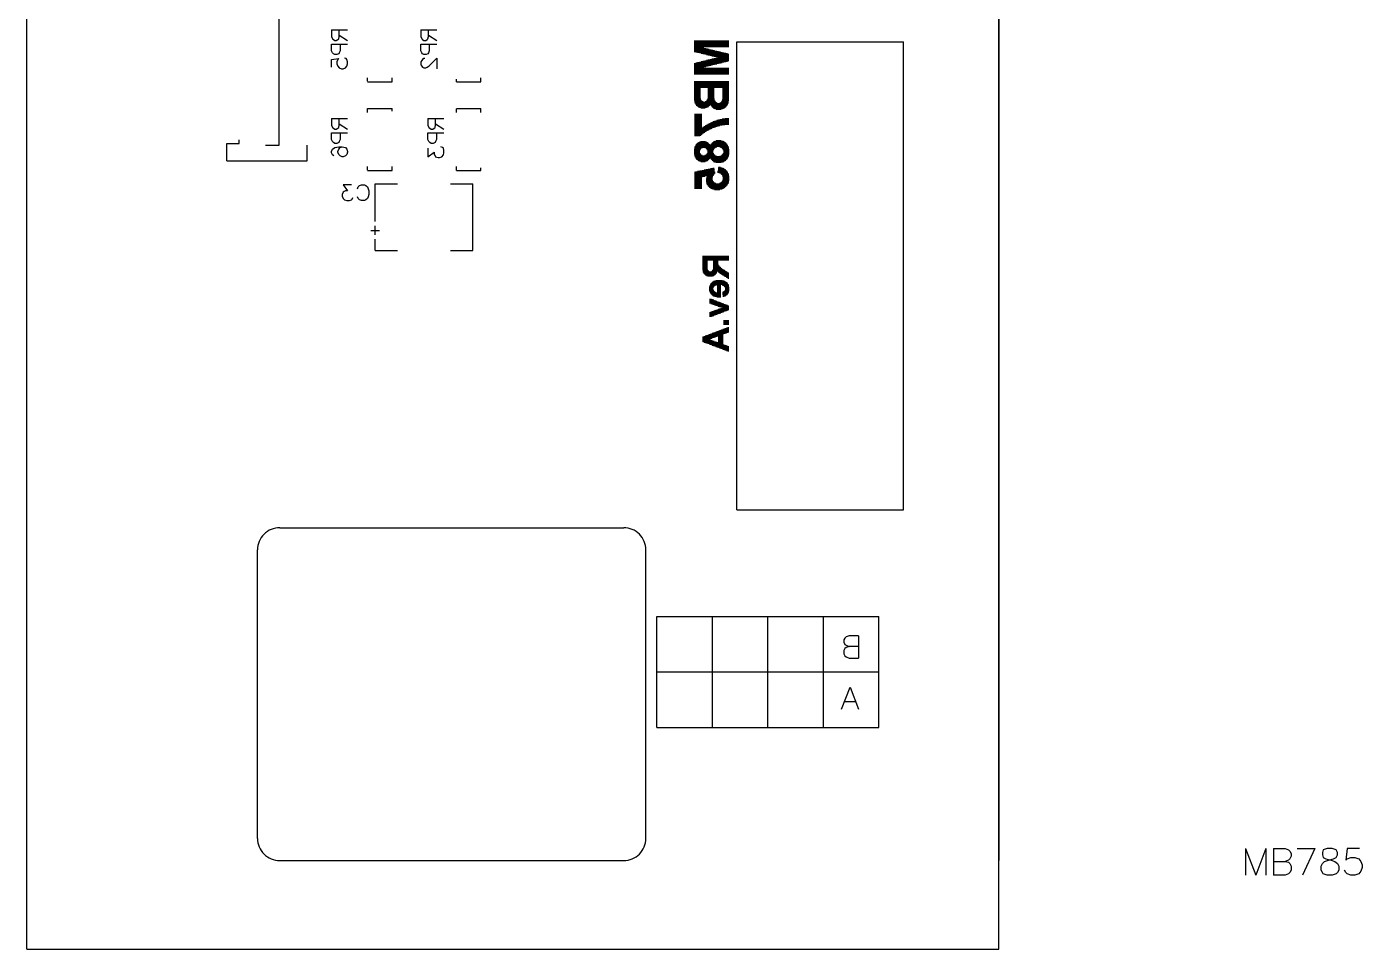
# Model space of a CAD drawing. Extents: x -5.25 to -2.24, y -1.75 to 1.75.
# Drawn here: x -5.246 to -2.237, y -1.752 to 0.327 of the extents above; entities that cross this region are included whole.
import ezdxf

# ---------------------------------------------------------------- set-up
doc = ezdxf.new("R2010")
doc.units = 0
doc.layers.add('gbo', color=1, linetype='CONTINUOUS')
doc.layers.add('gm1', color=3, linetype='CONTINUOUS')

msp = doc.modelspace()

# ---------------------------------------------------------------- linework, layer by layer
at = {"layer": 'gbo', "color": 1}
for points in [[(-5.246, -1.752), (-5.246, 1.748)], [(-3.056, -1.752), (-3.056, 1.748)], [(-3.056, -1.752), (-3.056, 1.748)], [(-3.056, -1.752), (-3.056, 1.553)], [(-3.055, -1.552), (-3.055, 1.492)], [(-4.708, 0.06), (-4.677, 0.06), (-4.677, 0.068), (-4.677, 0.092), (-4.677, 0.667)], [(-4.559, 0.32), (-4.523, 0.32)], [(-4.559, 0.32), (-4.559, 0.305), (-4.557, 0.3), (-4.555, 0.298), (-4.552, 0.296), (-4.549, 0.296), (-4.545, 0.298), (-4.543, 0.3), (-4.542, 0.305), (-4.542, 0.32)], [(-4.542, 0.308), (-4.523, 0.296)], [(-4.358, 0.32), (-4.322, 0.32)], [(-4.358, 0.32), (-4.358, 0.305), (-4.356, 0.3), (-4.354, 0.298), (-4.351, 0.296), (-4.347, 0.296), (-4.344, 0.298), (-4.342, 0.3), (-4.341, 0.305), (-4.341, 0.32)], [(-4.341, 0.308), (-4.322, 0.296)], [(-4.54, 0.288), (-4.54, 0.273), (-4.542, 0.268), (-4.543, 0.266), (-4.547, 0.264), (-4.552, 0.264), (-4.555, 0.266), (-4.557, 0.268), (-4.559, 0.273), (-4.559, 0.288), (-4.523, 0.288)], [(-4.339, 0.288), (-4.339, 0.273), (-4.341, 0.268), (-4.342, 0.266), (-4.346, 0.264), (-4.351, 0.264), (-4.354, 0.266), (-4.356, 0.268), (-4.358, 0.273), (-4.358, 0.288), (-4.322, 0.288)], [(-3.741, 0.27), (-3.741, 0.296)], [(-3.74, 0.27), (-3.74, 0.296)], [(-3.739, 0.27), (-3.739, 0.296)], [(-3.738, 0.27), (-3.738, 0.296)], [(-3.737, 0.269), (-3.737, 0.296)], [(-3.736, 0.269), (-3.736, 0.296)], [(-3.735, 0.269), (-3.735, 0.296)], [(-3.734, 0.269), (-3.734, 0.296)], [(-3.733, 0.268), (-3.733, 0.296)], [(-3.732, 0.268), (-3.732, 0.296)], [(-3.731, 0.268), (-3.731, 0.296)], [(-3.73, 0.268), (-3.73, 0.296)], [(-3.729, 0.267), (-3.729, 0.296)], [(-3.728, 0.267), (-3.728, 0.296)], [(-3.727, 0.267), (-3.727, 0.296)], [(-3.726, 0.267), (-3.726, 0.296)], [(-3.725, 0.281), (-3.725, 0.296)], [(-3.725, 0.266), (-3.725, 0.28)], [(-3.724, 0.281), (-3.724, 0.296)], [(-3.724, 0.266), (-3.724, 0.28)], [(-3.723, 0.281), (-3.723, 0.296)], [(-3.723, 0.266), (-3.723, 0.28)], [(-3.722, 0.281), (-3.722, 0.296)], [(-3.722, 0.266), (-3.722, 0.28)], [(-3.721, 0.281), (-3.721, 0.296)], [(-3.721, 0.265), (-3.721, 0.28)], [(-3.72, 0.281), (-3.72, 0.296)], [(-3.72, 0.265), (-3.72, 0.279)], [(-3.719, 0.281), (-3.719, 0.296)], [(-3.719, 0.265), (-3.719, 0.279)], [(-3.718, 0.281), (-3.718, 0.296)], [(-3.718, 0.265), (-3.718, 0.279)], [(-3.717, 0.281), (-3.717, 0.296)], [(-3.717, 0.264), (-3.717, 0.279)], [(-3.716, 0.281), (-3.716, 0.296)], [(-3.716, 0.264), (-3.716, 0.278)], [(-3.715, 0.281), (-3.715, 0.296)], [(-3.715, 0.264), (-3.715, 0.278)], [(-3.714, 0.281), (-3.714, 0.296)], [(-3.714, 0.264), (-3.714, 0.278)], [(-3.713, 0.281), (-3.713, 0.296)], [(-3.713, 0.263), (-3.713, 0.278)], [(-3.712, 0.281), (-3.712, 0.296)], [(-3.712, 0.263), (-3.712, 0.277)], [(-3.711, 0.281), (-3.711, 0.296)], [(-3.711, 0.263), (-3.711, 0.277)], [(-3.71, 0.281), (-3.71, 0.296)], [(-3.71, 0.263), (-3.71, 0.277)], [(-3.709, 0.281), (-3.709, 0.296)], [(-3.709, 0.262), (-3.709, 0.277)], [(-3.708, 0.281), (-3.708, 0.296)], [(-3.708, 0.262), (-3.708, 0.276)], [(-3.707, 0.281), (-3.707, 0.296)], [(-3.707, 0.262), (-3.707, 0.276)], [(-3.706, 0.281), (-3.706, 0.296)], [(-3.706, 0.262), (-3.706, 0.276)], [(-3.705, 0.281), (-3.705, 0.296)], [(-3.705, 0.261), (-3.705, 0.276)], [(-3.704, 0.281), (-3.704, 0.296)], [(-3.704, 0.261), (-3.704, 0.275)], [(-3.703, 0.281), (-3.703, 0.296)], [(-3.703, 0.261), (-3.703, 0.275)], [(-3.702, 0.281), (-3.702, 0.296)], [(-3.702, 0.261), (-3.702, 0.275)], [(-3.701, 0.281), (-3.701, 0.296)], [(-3.701, 0.26), (-3.701, 0.275)], [(-3.7, 0.281), (-3.7, 0.296)], [(-3.7, 0.26), (-3.7, 0.274)], [(-3.699, 0.281), (-3.699, 0.296)], [(-3.699, 0.26), (-3.699, 0.274)], [(-3.698, 0.281), (-3.698, 0.296)], [(-3.698, 0.26), (-3.698, 0.274)], [(-3.697, 0.281), (-3.697, 0.296)], [(-3.697, 0.26), (-3.697, 0.274)], [(-3.696, 0.281), (-3.696, 0.296)], [(-3.696, 0.259), (-3.696, 0.273)], [(-3.695, 0.281), (-3.695, 0.296)], [(-3.695, 0.259), (-3.695, 0.273)], [(-3.694, 0.281), (-3.694, 0.296)], [(-3.694, 0.259), (-3.694, 0.273)], [(-3.693, 0.281), (-3.693, 0.296)], [(-3.693, 0.259), (-3.693, 0.273)], [(-3.692, 0.281), (-3.692, 0.296)], [(-3.692, 0.258), (-3.692, 0.273)], [(-3.691, 0.281), (-3.691, 0.296)], [(-3.691, 0.258), (-3.691, 0.272)], [(-3.69, 0.281), (-3.69, 0.296)], [(-3.69, 0.258), (-3.69, 0.272)], [(-3.689, 0.281), (-3.689, 0.296)], [(-3.689, 0.258), (-3.689, 0.272)], [(-3.688, 0.281), (-3.688, 0.296)], [(-3.688, 0.243), (-3.688, 0.272)], [(-3.687, 0.281), (-3.687, 0.296)], [(-3.687, 0.244), (-3.687, 0.271)], [(-3.686, 0.281), (-3.686, 0.296)], [(-3.686, 0.244), (-3.686, 0.271)], [(-3.685, 0.281), (-3.685, 0.296)], [(-3.685, 0.244), (-3.685, 0.271)], [(-3.684, 0.281), (-3.684, 0.296)], [(-3.684, 0.244), (-3.684, 0.271)], [(-3.683, 0.281), (-3.683, 0.296)], [(-3.682, 0.281), (-3.682, 0.296)], [(-3.681, 0.281), (-3.681, 0.296)], [(-3.68, 0.281), (-3.68, 0.296)], [(-3.679, 0.281), (-3.679, 0.296)], [(-3.678, 0.281), (-3.678, 0.296)], [(-3.677, 0.281), (-3.677, 0.296)], [(-3.676, 0.281), (-3.676, 0.296)], [(-3.675, 0.281), (-3.675, 0.296)], [(-3.674, 0.281), (-3.674, 0.296)], [(-3.673, 0.281), (-3.673, 0.296)], [(-3.672, 0.281), (-3.672, 0.296)], [(-3.671, 0.281), (-3.671, 0.296)], [(-3.67, 0.281), (-3.67, 0.296)], [(-3.669, 0.281), (-3.669, 0.296)], [(-3.668, 0.281), (-3.668, 0.296)], [(-3.667, 0.281), (-3.667, 0.296)], [(-3.666, 0.281), (-3.666, 0.296)], [(-3.665, 0.281), (-3.665, 0.296)], [(-3.646, 0.293), (-3.271, 0.293)], [(-3.646, -0.762), (-3.646, 0.293)], [(-3.271, -0.762), (-3.271, 0.293)], [(-4.559, 0.236), (-4.559, 0.253), (-4.543, 0.255), (-4.545, 0.253), (-4.547, 0.248), (-4.547, 0.243), (-4.545, 0.238), (-4.542, 0.234), (-4.537, 0.232), (-4.533, 0.232), (-4.528, 0.234), (-4.525, 0.238), (-4.523, 0.243), (-4.523, 0.248), (-4.525, 0.253), (-4.526, 0.255), (-4.53, 0.256)], [(-4.349, 0.255), (-4.351, 0.255), (-4.354, 0.253), (-4.356, 0.251), (-4.358, 0.248), (-4.358, 0.241), (-4.356, 0.238), (-4.354, 0.236), (-4.351, 0.234), (-4.347, 0.234), (-4.344, 0.236), (-4.339, 0.239), (-4.322, 0.256), (-4.322, 0.232)], [(-3.741, 0.219), (-3.741, 0.245)], [(-3.74, 0.219), (-3.74, 0.245)], [(-3.739, 0.219), (-3.739, 0.245)], [(-3.738, 0.219), (-3.738, 0.245)], [(-3.737, 0.219), (-3.737, 0.246)], [(-3.736, 0.219), (-3.736, 0.246)], [(-3.735, 0.219), (-3.735, 0.246)], [(-3.734, 0.219), (-3.734, 0.246)], [(-3.733, 0.219), (-3.733, 0.247)], [(-3.732, 0.219), (-3.732, 0.247)], [(-3.731, 0.219), (-3.731, 0.247)], [(-3.73, 0.219), (-3.73, 0.247)], [(-3.729, 0.219), (-3.729, 0.248)], [(-3.728, 0.219), (-3.728, 0.248)], [(-3.727, 0.219), (-3.727, 0.248)], [(-3.726, 0.219), (-3.726, 0.248)], [(-3.725, 0.235), (-3.725, 0.249)], [(-3.724, 0.235), (-3.724, 0.249)], [(-3.723, 0.235), (-3.723, 0.249)], [(-3.722, 0.235), (-3.722, 0.249)], [(-3.721, 0.235), (-3.721, 0.25)], [(-3.72, 0.236), (-3.72, 0.25)], [(-3.719, 0.236), (-3.719, 0.25)], [(-3.718, 0.236), (-3.718, 0.25)], [(-3.717, 0.236), (-3.717, 0.251)], [(-3.716, 0.237), (-3.716, 0.251)], [(-3.715, 0.237), (-3.715, 0.251)], [(-3.714, 0.237), (-3.714, 0.251)], [(-3.713, 0.237), (-3.713, 0.252)], [(-3.712, 0.238), (-3.712, 0.252)], [(-3.711, 0.238), (-3.711, 0.252)], [(-3.71, 0.238), (-3.71, 0.252)], [(-3.709, 0.238), (-3.709, 0.253)], [(-3.708, 0.239), (-3.708, 0.253)], [(-3.707, 0.239), (-3.707, 0.253)], [(-3.706, 0.239), (-3.706, 0.253)], [(-3.705, 0.239), (-3.705, 0.254)], [(-3.704, 0.24), (-3.704, 0.254)], [(-3.703, 0.24), (-3.703, 0.254)], [(-3.702, 0.24), (-3.702, 0.254)], [(-3.701, 0.24), (-3.701, 0.255)], [(-3.7, 0.241), (-3.7, 0.255)], [(-3.699, 0.241), (-3.699, 0.255)], [(-3.698, 0.241), (-3.698, 0.255)], [(-3.697, 0.241), (-3.697, 0.255)], [(-3.696, 0.242), (-3.696, 0.256)], [(-3.695, 0.242), (-3.695, 0.256)], [(-3.694, 0.242), (-3.694, 0.256)], [(-3.693, 0.242), (-3.693, 0.256)], [(-3.692, 0.242), (-3.692, 0.257)], [(-3.691, 0.243), (-3.691, 0.257)], [(-3.69, 0.243), (-3.69, 0.257)], [(-3.689, 0.243), (-3.689, 0.257)], [(-3.683, 0.245), (-3.683, 0.27)], [(-3.682, 0.245), (-3.682, 0.27)], [(-3.681, 0.245), (-3.681, 0.27)], [(-3.68, 0.245), (-3.68, 0.27)], [(-3.679, 0.246), (-3.679, 0.269)], [(-3.678, 0.246), (-3.678, 0.269)], [(-3.677, 0.246), (-3.677, 0.269)], [(-3.676, 0.246), (-3.676, 0.269)], [(-3.675, 0.247), (-3.675, 0.268)], [(-3.674, 0.247), (-3.674, 0.268)], [(-3.673, 0.247), (-3.673, 0.268)], [(-3.672, 0.247), (-3.672, 0.268)], [(-3.671, 0.248), (-3.671, 0.267)], [(-3.67, 0.248), (-3.67, 0.267)], [(-3.669, 0.248), (-3.669, 0.267)], [(-3.668, 0.248), (-3.668, 0.267)], [(-3.667, 0.249), (-3.667, 0.266)], [(-3.666, 0.249), (-3.666, 0.266)], [(-3.665, 0.249), (-3.665, 0.266)], [(-4.478, 0.204), (-4.478, 0.212)], [(-4.423, 0.203), (-4.423, 0.212)], [(-4.278, 0.203), (-4.223, 0.203), (-4.223, 0.212)], [(-3.725, 0.219), (-3.725, 0.234)], [(-3.724, 0.219), (-3.724, 0.234)], [(-3.723, 0.219), (-3.723, 0.234)], [(-3.722, 0.219), (-3.722, 0.234)], [(-3.721, 0.219), (-3.721, 0.234)], [(-3.72, 0.219), (-3.72, 0.234)], [(-3.719, 0.219), (-3.719, 0.234)], [(-3.718, 0.219), (-3.718, 0.234)], [(-3.717, 0.219), (-3.717, 0.234)], [(-3.716, 0.219), (-3.716, 0.234)], [(-3.715, 0.219), (-3.715, 0.234)], [(-3.714, 0.219), (-3.714, 0.234)], [(-3.713, 0.219), (-3.713, 0.234)], [(-3.712, 0.219), (-3.712, 0.234)], [(-3.711, 0.219), (-3.711, 0.234)], [(-3.71, 0.219), (-3.71, 0.234)], [(-3.709, 0.219), (-3.709, 0.234)], [(-3.708, 0.219), (-3.708, 0.234)], [(-3.707, 0.219), (-3.707, 0.234)], [(-3.706, 0.219), (-3.706, 0.234)], [(-3.705, 0.219), (-3.705, 0.234)], [(-3.704, 0.219), (-3.704, 0.234)], [(-3.703, 0.219), (-3.703, 0.234)], [(-3.702, 0.219), (-3.702, 0.234)], [(-3.701, 0.219), (-3.701, 0.234)], [(-3.7, 0.219), (-3.7, 0.234)], [(-3.699, 0.219), (-3.699, 0.234)], [(-3.698, 0.219), (-3.698, 0.234)], [(-3.697, 0.219), (-3.697, 0.234)], [(-3.696, 0.219), (-3.696, 0.234)], [(-3.695, 0.219), (-3.695, 0.234)], [(-3.694, 0.219), (-3.694, 0.234)], [(-3.693, 0.219), (-3.693, 0.234)], [(-3.692, 0.219), (-3.692, 0.234)], [(-3.691, 0.219), (-3.691, 0.234)], [(-3.69, 0.219), (-3.69, 0.234)], [(-3.689, 0.219), (-3.689, 0.234)], [(-3.688, 0.219), (-3.688, 0.234)], [(-3.687, 0.219), (-3.687, 0.234)], [(-3.686, 0.219), (-3.686, 0.234)], [(-3.685, 0.219), (-3.685, 0.234)], [(-3.684, 0.219), (-3.684, 0.234)], [(-3.683, 0.219), (-3.683, 0.234)], [(-3.682, 0.219), (-3.682, 0.234)], [(-3.681, 0.219), (-3.681, 0.234)], [(-3.68, 0.219), (-3.68, 0.234)], [(-3.679, 0.219), (-3.679, 0.234)], [(-3.678, 0.219), (-3.678, 0.234)], [(-3.677, 0.219), (-3.677, 0.234)], [(-3.676, 0.219), (-3.676, 0.234)], [(-3.675, 0.219), (-3.675, 0.234)], [(-3.674, 0.219), (-3.674, 0.234)], [(-3.673, 0.219), (-3.673, 0.234)], [(-3.672, 0.219), (-3.672, 0.234)], [(-3.671, 0.219), (-3.671, 0.234)], [(-3.67, 0.219), (-3.67, 0.234)], [(-3.669, 0.219), (-3.669, 0.234)], [(-3.668, 0.219), (-3.668, 0.234)], [(-3.667, 0.219), (-3.667, 0.234)], [(-3.666, 0.219), (-3.666, 0.234)], [(-3.665, 0.219), (-3.665, 0.234)], [(-4.478, 0.203), (-4.423, 0.203)], [(-4.278, 0.203), (-4.278, 0.209)], [(-3.741, 0.161), (-3.741, 0.204)], [(-3.74, 0.156), (-3.74, 0.204)], [(-3.739, 0.154), (-3.739, 0.204)], [(-3.738, 0.152), (-3.738, 0.204)], [(-3.737, 0.151), (-3.737, 0.204)], [(-3.736, 0.149), (-3.736, 0.204)], [(-3.735, 0.148), (-3.735, 0.204)], [(-3.734, 0.147), (-3.734, 0.204)], [(-3.733, 0.147), (-3.733, 0.204)], [(-3.732, 0.146), (-3.732, 0.204)], [(-3.731, 0.145), (-3.731, 0.204)], [(-3.73, 0.145), (-3.73, 0.204)], [(-3.729, 0.144), (-3.729, 0.204)], [(-3.728, 0.189), (-3.728, 0.204)], [(-3.727, 0.189), (-3.727, 0.204)], [(-3.726, 0.189), (-3.726, 0.204)], [(-3.725, 0.189), (-3.725, 0.204)], [(-3.724, 0.189), (-3.724, 0.204)], [(-3.723, 0.189), (-3.723, 0.204)], [(-3.722, 0.189), (-3.722, 0.204)], [(-3.721, 0.189), (-3.721, 0.204)], [(-3.72, 0.189), (-3.72, 0.204)], [(-3.719, 0.189), (-3.719, 0.204)], [(-3.718, 0.189), (-3.718, 0.204)], [(-3.717, 0.189), (-3.717, 0.204)], [(-3.716, 0.189), (-3.716, 0.204)], [(-3.715, 0.189), (-3.715, 0.204)], [(-3.714, 0.189), (-3.714, 0.204)], [(-3.713, 0.189), (-3.713, 0.204)], [(-3.712, 0.189), (-3.712, 0.204)], [(-3.711, 0.189), (-3.711, 0.204)], [(-3.71, 0.147), (-3.71, 0.204)], [(-3.709, 0.148), (-3.709, 0.204)], [(-3.708, 0.149), (-3.708, 0.204)], [(-3.707, 0.15), (-3.707, 0.204)], [(-3.706, 0.152), (-3.706, 0.204)], [(-3.705, 0.153), (-3.705, 0.204)], [(-3.704, 0.151), (-3.704, 0.204)], [(-3.703, 0.149), (-3.703, 0.204)], [(-3.702, 0.147), (-3.702, 0.204)], [(-3.701, 0.146), (-3.701, 0.204)], [(-3.7, 0.145), (-3.7, 0.204)], [(-3.699, 0.144), (-3.699, 0.204)], [(-3.698, 0.143), (-3.698, 0.204)], [(-3.697, 0.189), (-3.697, 0.204)], [(-3.696, 0.189), (-3.696, 0.204)], [(-3.695, 0.189), (-3.695, 0.204)], [(-3.694, 0.189), (-3.694, 0.204)], [(-3.693, 0.189), (-3.693, 0.204)], [(-3.692, 0.189), (-3.692, 0.204)], [(-3.691, 0.189), (-3.691, 0.204)], [(-3.69, 0.189), (-3.69, 0.204)], [(-3.689, 0.189), (-3.689, 0.204)], [(-3.688, 0.189), (-3.688, 0.204)], [(-3.687, 0.189), (-3.687, 0.204)], [(-3.686, 0.189), (-3.686, 0.204)], [(-3.685, 0.189), (-3.685, 0.204)], [(-3.684, 0.189), (-3.684, 0.204)], [(-3.683, 0.189), (-3.683, 0.204)], [(-3.682, 0.189), (-3.682, 0.204)], [(-3.681, 0.189), (-3.681, 0.204)], [(-3.68, 0.189), (-3.68, 0.204)], [(-3.679, 0.189), (-3.679, 0.204)], [(-3.678, 0.189), (-3.678, 0.204)], [(-3.677, 0.142), (-3.677, 0.204)], [(-3.676, 0.143), (-3.676, 0.204)], [(-3.675, 0.143), (-3.675, 0.204)], [(-3.674, 0.144), (-3.674, 0.204)], [(-3.673, 0.145), (-3.673, 0.204)], [(-3.672, 0.145), (-3.672, 0.204)], [(-3.671, 0.146), (-3.671, 0.204)], [(-3.67, 0.147), (-3.67, 0.204)], [(-3.669, 0.149), (-3.669, 0.204)], [(-3.668, 0.15), (-3.668, 0.204)], [(-3.667, 0.152), (-3.667, 0.204)], [(-3.666, 0.154), (-3.666, 0.204)], [(-3.665, 0.16), (-3.665, 0.204)], [(-3.728, 0.144), (-3.728, 0.165)], [(-3.727, 0.144), (-3.727, 0.162)], [(-3.726, 0.143), (-3.726, 0.161)], [(-3.725, 0.143), (-3.725, 0.16)], [(-3.724, 0.143), (-3.724, 0.159)], [(-3.723, 0.143), (-3.723, 0.159)], [(-3.722, 0.143), (-3.722, 0.158)], [(-3.721, 0.143), (-3.721, 0.158)], [(-3.72, 0.143), (-3.72, 0.158)], [(-3.719, 0.143), (-3.719, 0.158)], [(-3.718, 0.143), (-3.718, 0.158)], [(-3.717, 0.144), (-3.717, 0.158)], [(-3.716, 0.144), (-3.716, 0.159)], [(-3.715, 0.144), (-3.715, 0.159)], [(-3.714, 0.145), (-3.714, 0.16)], [(-3.713, 0.145), (-3.713, 0.161)], [(-3.712, 0.146), (-3.712, 0.163)], [(-3.711, 0.146), (-3.711, 0.165)], [(-3.697, 0.143), (-3.697, 0.165)], [(-3.696, 0.142), (-3.696, 0.161)], [(-3.695, 0.142), (-3.695, 0.159)], [(-3.694, 0.141), (-3.694, 0.158)], [(-3.693, 0.141), (-3.693, 0.157)], [(-3.692, 0.141), (-3.692, 0.156)], [(-3.691, 0.14), (-3.691, 0.156)], [(-3.69, 0.14), (-3.69, 0.155)], [(-3.689, 0.14), (-3.689, 0.155)], [(-3.688, 0.14), (-3.688, 0.155)], [(-3.687, 0.14), (-3.687, 0.155)], [(-3.686, 0.14), (-3.686, 0.155)], [(-3.685, 0.14), (-3.685, 0.155)], [(-3.684, 0.14), (-3.684, 0.155)], [(-3.683, 0.14), (-3.683, 0.156)], [(-3.682, 0.14), (-3.682, 0.156)], [(-3.681, 0.141), (-3.681, 0.157)], [(-3.68, 0.141), (-3.68, 0.158)], [(-3.679, 0.141), (-3.679, 0.16)], [(-3.678, 0.142), (-3.678, 0.163)], [(-4.478, 0.134), (-4.478, 0.143), (-4.423, 0.143)], [(-4.423, 0.137), (-4.423, 0.143)], [(-4.278, 0.143), (-4.223, 0.143)], [(-4.278, 0.134), (-4.278, 0.142)], [(-4.223, 0.134), (-4.223, 0.143)], [(-3.74, 0.08), (-3.74, 0.131)], [(-3.739, 0.08), (-3.739, 0.131)], [(-3.738, 0.08), (-3.738, 0.131)], [(-3.737, 0.08), (-3.737, 0.131)], [(-3.736, 0.08), (-3.736, 0.131)], [(-3.735, 0.08), (-3.735, 0.131)], [(-3.734, 0.08), (-3.734, 0.131)], [(-3.733, 0.08), (-3.733, 0.131)], [(-3.732, 0.08), (-3.732, 0.131)], [(-3.731, 0.08), (-3.731, 0.131)], [(-3.73, 0.08), (-3.73, 0.131)], [(-3.729, 0.081), (-3.729, 0.131)], [(-3.728, 0.081), (-3.728, 0.131)], [(-3.727, 0.082), (-3.727, 0.131)], [(-3.726, 0.083), (-3.726, 0.131)], [(-3.671, 0.106), (-3.671, 0.121)], [(-3.67, 0.106), (-3.67, 0.121)], [(-3.669, 0.106), (-3.669, 0.121)], [(-3.668, 0.106), (-3.668, 0.121)], [(-3.667, 0.106), (-3.667, 0.121)], [(-3.666, 0.106), (-3.666, 0.121)], [(-3.665, 0.106), (-3.665, 0.121)], [(-4.559, 0.12), (-4.523, 0.12)], [(-4.559, 0.12), (-4.559, 0.105), (-4.557, 0.1), (-4.555, 0.098), (-4.552, 0.096), (-4.549, 0.096), (-4.545, 0.098), (-4.543, 0.1), (-4.542, 0.105), (-4.542, 0.12)], [(-4.542, 0.108), (-4.523, 0.096)], [(-4.342, 0.12), (-4.306, 0.12)], [(-4.342, 0.12), (-4.342, 0.105), (-4.34, 0.1), (-4.338, 0.098), (-4.335, 0.096), (-4.331, 0.096), (-4.328, 0.098), (-4.326, 0.1), (-4.325, 0.105), (-4.325, 0.12)], [(-4.325, 0.108), (-4.306, 0.096)], [(-3.725, 0.084), (-3.725, 0.097)], [(-3.724, 0.085), (-3.724, 0.098)], [(-3.723, 0.086), (-3.723, 0.099)], [(-3.722, 0.086), (-3.722, 0.1)], [(-3.721, 0.087), (-3.721, 0.101)], [(-3.72, 0.088), (-3.72, 0.101)], [(-3.719, 0.088), (-3.719, 0.102)], [(-3.718, 0.089), (-3.718, 0.103)], [(-3.717, 0.09), (-3.717, 0.103)], [(-3.716, 0.09), (-3.716, 0.104)], [(-3.715, 0.091), (-3.715, 0.105)], [(-3.714, 0.092), (-3.714, 0.105)], [(-3.713, 0.092), (-3.713, 0.106)], [(-3.712, 0.093), (-3.712, 0.107)], [(-3.711, 0.093), (-3.711, 0.107)], [(-3.71, 0.094), (-3.71, 0.108)], [(-3.709, 0.094), (-3.709, 0.108)], [(-3.708, 0.095), (-3.708, 0.109)], [(-3.707, 0.095), (-3.707, 0.109)], [(-3.706, 0.096), (-3.706, 0.11)], [(-3.705, 0.096), (-3.705, 0.11)], [(-3.704, 0.097), (-3.704, 0.111)], [(-3.703, 0.097), (-3.703, 0.111)], [(-3.702, 0.098), (-3.702, 0.112)], [(-3.701, 0.098), (-3.701, 0.112)], [(-3.7, 0.099), (-3.7, 0.113)], [(-3.699, 0.099), (-3.699, 0.113)], [(-3.698, 0.099), (-3.698, 0.114)], [(-3.697, 0.1), (-3.697, 0.114)], [(-3.696, 0.1), (-3.696, 0.114)], [(-3.695, 0.1), (-3.695, 0.115)], [(-3.694, 0.101), (-3.694, 0.115)], [(-3.693, 0.101), (-3.693, 0.115)], [(-3.692, 0.101), (-3.692, 0.116)], [(-3.691, 0.102), (-3.691, 0.116)], [(-3.69, 0.102), (-3.69, 0.117)], [(-3.689, 0.102), (-3.689, 0.117)], [(-3.688, 0.103), (-3.688, 0.117)], [(-3.687, 0.103), (-3.687, 0.117)], [(-3.686, 0.103), (-3.686, 0.118)], [(-3.685, 0.103), (-3.685, 0.118)], [(-3.684, 0.104), (-3.684, 0.118)], [(-3.683, 0.104), (-3.683, 0.118)], [(-3.682, 0.104), (-3.682, 0.119)], [(-3.681, 0.104), (-3.681, 0.119)], [(-3.68, 0.104), (-3.68, 0.119)], [(-3.679, 0.105), (-3.679, 0.119)], [(-3.678, 0.105), (-3.678, 0.12)], [(-3.677, 0.105), (-3.677, 0.12)], [(-3.676, 0.105), (-3.676, 0.12)], [(-3.675, 0.105), (-3.675, 0.12)], [(-3.674, 0.105), (-3.674, 0.12)], [(-3.673, 0.106), (-3.673, 0.12)], [(-3.672, 0.106), (-3.672, 0.12)], [(-4.795, 0.064), (-4.767, 0.064)], [(-4.795, 0.025), (-4.795, 0.064)], [(-4.767, 0.064), (-4.767, 0.072)], [(-4.54, 0.088), (-4.54, 0.073), (-4.542, 0.068), (-4.543, 0.066), (-4.547, 0.064), (-4.552, 0.064), (-4.555, 0.066), (-4.557, 0.068), (-4.559, 0.073), (-4.559, 0.088), (-4.523, 0.088)], [(-4.323, 0.088), (-4.323, 0.073), (-4.325, 0.068), (-4.326, 0.066), (-4.33, 0.064), (-4.335, 0.064), (-4.338, 0.066), (-4.34, 0.068), (-4.342, 0.073), (-4.342, 0.088), (-4.306, 0.088)], [(-3.737, 0.029), (-3.737, 0.062)], [(-3.736, 0.028), (-3.736, 0.063)], [(-3.735, 0.027), (-3.735, 0.064)], [(-3.734, 0.026), (-3.734, 0.065)], [(-3.733, 0.026), (-3.733, 0.065)], [(-3.732, 0.025), (-3.732, 0.066)], [(-3.731, 0.024), (-3.731, 0.067)], [(-3.73, 0.024), (-3.73, 0.067)], [(-3.729, 0.049), (-3.729, 0.068)], [(-3.728, 0.051), (-3.728, 0.068)], [(-3.727, 0.052), (-3.727, 0.068)], [(-3.726, 0.053), (-3.726, 0.069)], [(-3.725, 0.053), (-3.725, 0.069)], [(-3.724, 0.053), (-3.724, 0.069)], [(-3.723, 0.054), (-3.723, 0.069)], [(-3.722, 0.054), (-3.722, 0.069)], [(-3.721, 0.054), (-3.721, 0.069)], [(-3.72, 0.054), (-3.72, 0.069)], [(-3.719, 0.054), (-3.719, 0.069)], [(-3.718, 0.054), (-3.718, 0.069)], [(-3.717, 0.053), (-3.717, 0.068)], [(-3.716, 0.053), (-3.716, 0.068)], [(-3.715, 0.053), (-3.715, 0.068)], [(-3.714, 0.052), (-3.714, 0.067)], [(-3.713, 0.051), (-3.713, 0.067)], [(-3.712, 0.049), (-3.712, 0.066)], [(-3.711, 0.026), (-3.711, 0.065)], [(-3.71, 0.027), (-3.71, 0.064)], [(-3.709, 0.028), (-3.709, 0.063)], [(-3.708, 0.029), (-3.708, 0.062)], [(-3.704, 0.029), (-3.704, 0.062)], [(-3.703, 0.028), (-3.703, 0.063)], [(-3.702, 0.027), (-3.702, 0.064)], [(-3.701, 0.026), (-3.701, 0.065)], [(-3.7, 0.025), (-3.7, 0.066)], [(-3.699, 0.049), (-3.699, 0.067)], [(-3.698, 0.051), (-3.698, 0.068)], [(-3.697, 0.052), (-3.697, 0.068)], [(-3.696, 0.053), (-3.696, 0.069)], [(-3.695, 0.054), (-3.695, 0.069)], [(-3.694, 0.055), (-3.694, 0.07)], [(-3.693, 0.055), (-3.693, 0.07)], [(-3.692, 0.055), (-3.692, 0.07)], [(-3.691, 0.056), (-3.691, 0.071)], [(-3.69, 0.056), (-3.69, 0.071)], [(-3.689, 0.056), (-3.689, 0.071)], [(-3.688, 0.056), (-3.688, 0.071)], [(-3.687, 0.056), (-3.687, 0.071)], [(-3.686, 0.056), (-3.686, 0.071)], [(-3.685, 0.056), (-3.685, 0.071)], [(-3.684, 0.056), (-3.684, 0.071)], [(-3.683, 0.055), (-3.683, 0.071)], [(-3.682, 0.055), (-3.682, 0.071)], [(-3.681, 0.054), (-3.681, 0.07)], [(-3.68, 0.054), (-3.68, 0.07)], [(-3.679, 0.053), (-3.679, 0.07)], [(-3.678, 0.052), (-3.678, 0.07)], [(-3.677, 0.051), (-3.677, 0.069)], [(-3.676, 0.049), (-3.676, 0.069)], [(-3.675, 0.023), (-3.675, 0.068)], [(-3.674, 0.024), (-3.674, 0.067)], [(-3.673, 0.024), (-3.673, 0.067)], [(-3.672, 0.025), (-3.672, 0.066)], [(-3.671, 0.026), (-3.671, 0.065)], [(-3.67, 0.027), (-3.67, 0.064)], [(-3.669, 0.028), (-3.669, 0.063)], [(-3.668, 0.029), (-3.668, 0.061)], [(-4.795, 0.025), (-4.614, 0.025), (-4.614, 0.041), (-4.614, 0.06)], [(-4.554, 0.036), (-4.557, 0.038), (-4.559, 0.043), (-4.559, 0.046), (-4.557, 0.051), (-4.552, 0.055), (-4.543, 0.056), (-4.535, 0.056), (-4.528, 0.055), (-4.525, 0.051), (-4.523, 0.046), (-4.523, 0.044), (-4.525, 0.039), (-4.528, 0.036), (-4.533, 0.034), (-4.535, 0.034), (-4.54, 0.036), (-4.543, 0.039), (-4.545, 0.044), (-4.545, 0.046), (-4.543, 0.051), (-4.54, 0.055), (-4.535, 0.056)], [(-4.342, 0.053), (-4.342, 0.034), (-4.328, 0.044), (-4.328, 0.039), (-4.326, 0.036), (-4.325, 0.034), (-4.319, 0.032), (-4.316, 0.032), (-4.311, 0.034), (-4.307, 0.038), (-4.306, 0.043), (-4.306, 0.048), (-4.307, 0.053), (-4.309, 0.055), (-4.313, 0.056)], [(-3.741, 0.039), (-3.741, 0.052)], [(-3.74, 0.035), (-3.74, 0.056)], [(-3.739, 0.033), (-3.739, 0.058)], [(-3.738, 0.031), (-3.738, 0.06)], [(-3.729, 0.023), (-3.729, 0.042)], [(-3.728, 0.023), (-3.728, 0.04)], [(-3.727, 0.023), (-3.727, 0.039)], [(-3.726, 0.022), (-3.726, 0.038)], [(-3.725, 0.022), (-3.725, 0.038)], [(-3.724, 0.022), (-3.724, 0.037)], [(-3.723, 0.022), (-3.723, 0.037)], [(-3.722, 0.022), (-3.722, 0.037)], [(-3.721, 0.022), (-3.721, 0.037)], [(-3.72, 0.022), (-3.72, 0.037)], [(-3.719, 0.022), (-3.719, 0.037)], [(-3.718, 0.022), (-3.718, 0.037)], [(-3.717, 0.023), (-3.717, 0.038)], [(-3.716, 0.023), (-3.716, 0.038)], [(-3.715, 0.023), (-3.715, 0.038)], [(-3.714, 0.024), (-3.714, 0.039)], [(-3.713, 0.024), (-3.713, 0.04)], [(-3.712, 0.025), (-3.712, 0.042)], [(-3.707, 0.031), (-3.707, 0.06)], [(-3.706, 0.033), (-3.706, 0.058)], [(-3.705, 0.031), (-3.705, 0.06)], [(-3.699, 0.024), (-3.699, 0.042)], [(-3.698, 0.023), (-3.698, 0.04)], [(-3.697, 0.022), (-3.697, 0.039)], [(-3.696, 0.022), (-3.696, 0.038)], [(-3.695, 0.021), (-3.695, 0.037)], [(-3.694, 0.021), (-3.694, 0.036)], [(-3.693, 0.021), (-3.693, 0.036)], [(-3.692, 0.021), (-3.692, 0.036)], [(-3.691, 0.02), (-3.691, 0.035)], [(-3.69, 0.02), (-3.69, 0.035)], [(-3.689, 0.02), (-3.689, 0.035)], [(-3.688, 0.02), (-3.688, 0.035)], [(-3.687, 0.02), (-3.687, 0.035)], [(-3.686, 0.02), (-3.686, 0.035)], [(-3.685, 0.02), (-3.685, 0.035)], [(-3.684, 0.02), (-3.684, 0.035)], [(-3.683, 0.02), (-3.683, 0.036)], [(-3.682, 0.02), (-3.682, 0.036)], [(-3.681, 0.021), (-3.681, 0.036)], [(-3.68, 0.021), (-3.68, 0.037)], [(-3.679, 0.021), (-3.679, 0.038)], [(-3.678, 0.022), (-3.678, 0.039)], [(-3.677, 0.022), (-3.677, 0.04)], [(-3.676, 0.022), (-3.676, 0.042)], [(-3.667, 0.031), (-3.667, 0.06)], [(-3.666, 0.033), (-3.666, 0.058)], [(-3.665, 0.035), (-3.665, 0.055)], [(-3.664, 0.039), (-3.664, 0.051)], [(-4.478, 0.004), (-4.478, 0.012)], [(-4.478, 0.003), (-4.423, 0.003)], [(-4.423, 0.003), (-4.423, 0.012)], [(-4.278, 0.003), (-4.278, 0.012)], [(-4.278, 0.003), (-4.223, 0.003)], [(-4.223, 0.003), (-4.223, 0.009)], [(-3.74, -0.038), (-3.74, 0)], [(-3.739, -0.038), (-3.739, 0)], [(-3.738, -0.038), (-3.738, 0.001)], [(-3.737, -0.038), (-3.737, 0.001)], [(-3.736, -0.038), (-3.736, 0.001)], [(-3.735, -0.038), (-3.735, 0.001)], [(-3.734, -0.038), (-3.734, 0.001)], [(-3.733, -0.038), (-3.733, 0.002)], [(-3.732, -0.038), (-3.732, 0.002)], [(-3.731, -0.038), (-3.731, 0.002)], [(-3.73, -0.038), (-3.73, 0.002)], [(-3.729, -0.038), (-3.729, 0.002)], [(-3.728, -0.038), (-3.728, 0.003)], [(-3.727, -0.038), (-3.727, 0.003)], [(-3.726, -0.038), (-3.726, 0.003)], [(-3.725, -0.012), (-3.725, 0.003)], [(-3.724, -0.012), (-3.724, 0.003)], [(-3.723, -0.011), (-3.723, 0.004)], [(-3.722, -0.011), (-3.722, 0.004)], [(-3.721, -0.011), (-3.721, 0.004)], [(-3.72, -0.011), (-3.72, 0.004)], [(-3.719, -0.011), (-3.719, 0.004)], [(-3.718, -0.01), (-3.718, 0.005)], [(-3.717, -0.01), (-3.717, 0.005)], [(-3.716, -0.01), (-3.716, 0.005)], [(-3.715, -0.01), (-3.715, 0.005)], [(-3.714, -0.009), (-3.714, 0.006)], [(-3.713, -0.009), (-3.713, 0.006)], [(-3.712, -0.009), (-3.712, 0.006)], [(-3.711, -0.03), (-3.711, 0.006)], [(-3.71, -0.032), (-3.71, 0.006)], [(-3.709, -0.033), (-3.709, 0.007)], [(-3.708, -0.034), (-3.708, 0.007)], [(-3.707, -0.035), (-3.707, 0.007)], [(-3.706, -0.036), (-3.706, 0.007)], [(-3.705, -0.037), (-3.705, 0.007)], [(-3.704, -0.037), (-3.704, 0.008)], [(-3.703, -0.038), (-3.703, 0.008)], [(-3.702, -0.038), (-3.702, 0.008)], [(-3.701, -0.012), (-3.701, 0.008)], [(-3.7, -0.009), (-3.7, 0.008)], [(-3.699, -0.008), (-3.699, 0.009)], [(-3.698, -0.006), (-3.698, 0.009)], [(-3.697, -0.005), (-3.697, 0.007)], [(-3.696, -0.004), (-3.696, 0)], [(-3.688, -0.002), (-3.688, 0.002)], [(-3.687, -0.002), (-3.687, 0.01)], [(-3.686, -0.002), (-3.686, 0.011)], [(-3.685, -0.003), (-3.685, 0.011)], [(-3.684, -0.003), (-3.684, 0.011)], [(-3.683, -0.004), (-3.683, 0.01)], [(-3.682, -0.004), (-3.682, 0.01)], [(-3.681, -0.005), (-3.681, 0.01)], [(-3.68, -0.006), (-3.68, 0.009)], [(-3.679, -0.007), (-3.679, 0.009)], [(-3.678, -0.008), (-3.678, 0.009)], [(-3.677, -0.011), (-3.677, 0.008)], [(-3.676, -0.037), (-3.676, 0.008)], [(-3.675, -0.037), (-3.675, 0.007)], [(-3.674, -0.036), (-3.674, 0.007)], [(-3.673, -0.035), (-3.673, 0.006)], [(-3.672, -0.034), (-3.672, 0.005)], [(-3.671, -0.033), (-3.671, 0.004)], [(-3.67, -0.032), (-3.67, 0.003)], [(-3.669, -0.031), (-3.669, 0.002)], [(-3.668, -0.03), (-3.668, 0.001)], [(-4.514, -0.029), (-4.533, -0.029), (-4.523, -0.043), (-4.528, -0.043), (-4.531, -0.044), (-4.533, -0.046), (-4.535, -0.051), (-4.535, -0.055), (-4.533, -0.06), (-4.53, -0.063), (-4.525, -0.065), (-4.519, -0.065), (-4.514, -0.063), (-4.513, -0.062), (-4.511, -0.058)], [(-4.501, -0.038), (-4.499, -0.034), (-4.496, -0.031), (-4.492, -0.029), (-4.485, -0.029), (-4.482, -0.031), (-4.478, -0.034), (-4.477, -0.038), (-4.475, -0.043), (-4.475, -0.051), (-4.477, -0.056), (-4.478, -0.06), (-4.482, -0.063), (-4.485, -0.065), (-4.492, -0.065), (-4.496, -0.063), (-4.499, -0.06), (-4.501, -0.056)], [(-4.461, -0.027), (-4.411, -0.027)], [(-4.461, -0.112), (-4.461, -0.027)], [(-4.291, -0.177), (-4.241, -0.177), (-4.241, -0.027)], [(-4.291, -0.027), (-4.241, -0.027)], [(-3.714, -0.023), (-3.714, -0.015)], [(-3.713, -0.027), (-3.713, -0.012)], [(-3.712, -0.029), (-3.712, -0.01)], [(-3.701, -0.039), (-3.701, -0.019)], [(-3.7, -0.039), (-3.7, -0.021)], [(-3.699, -0.04), (-3.699, -0.022)], [(-3.698, -0.04), (-3.698, -0.023)], [(-3.697, -0.04), (-3.697, -0.024)], [(-3.696, -0.04), (-3.696, -0.025)], [(-3.695, -0.041), (-3.695, -0.025)], [(-3.694, -0.041), (-3.694, -0.025)], [(-3.693, -0.041), (-3.693, -0.026)], [(-3.692, -0.041), (-3.692, -0.026)], [(-3.691, -0.041), (-3.691, -0.026)], [(-3.69, -0.041), (-3.69, -0.026)], [(-3.689, -0.041), (-3.689, -0.026)], [(-3.688, -0.041), (-3.688, -0.026)], [(-3.687, -0.041), (-3.687, -0.026)], [(-3.686, -0.041), (-3.686, -0.026)], [(-3.685, -0.041), (-3.685, -0.026)], [(-3.684, -0.04), (-3.684, -0.025)], [(-3.683, -0.04), (-3.683, -0.025)], [(-3.682, -0.04), (-3.682, -0.024)], [(-3.681, -0.04), (-3.681, -0.024)], [(-3.68, -0.039), (-3.68, -0.023)], [(-3.679, -0.039), (-3.679, -0.022)], [(-3.678, -0.038), (-3.678, -0.02)], [(-3.677, -0.038), (-3.677, -0.018)], [(-3.667, -0.028), (-3.667, -0.001)], [(-3.666, -0.027), (-3.666, -0.003)], [(-3.665, -0.024), (-3.665, -0.005)], [(-3.664, -0.02), (-3.664, -0.009)], [(-4.471, -0.132), (-4.451, -0.132)], [(-4.461, -0.142), (-4.461, -0.122)], [(-4.461, -0.177), (-4.461, -0.152)], [(-4.461, -0.177), (-4.411, -0.177)], [(-4.461, -0.177), (-4.451, -0.177)], [(-3.722, -0.222), (-3.722, -0.189)], [(-3.721, -0.227), (-3.721, -0.189)], [(-3.72, -0.229), (-3.72, -0.189)], [(-3.719, -0.23), (-3.719, -0.189)], [(-3.718, -0.231), (-3.718, -0.189)], [(-3.717, -0.232), (-3.717, -0.189)], [(-3.716, -0.233), (-3.716, -0.189)], [(-3.715, -0.234), (-3.715, -0.189)], [(-3.714, -0.234), (-3.714, -0.189)], [(-3.713, -0.235), (-3.713, -0.189)], [(-3.712, -0.2), (-3.712, -0.189)], [(-3.711, -0.2), (-3.711, -0.189)], [(-3.71, -0.2), (-3.71, -0.189)], [(-3.709, -0.2), (-3.709, -0.189)], [(-3.708, -0.2), (-3.708, -0.189)], [(-3.707, -0.2), (-3.707, -0.189)], [(-3.706, -0.2), (-3.706, -0.189)], [(-3.705, -0.2), (-3.705, -0.189)], [(-3.704, -0.2), (-3.704, -0.189)], [(-3.703, -0.2), (-3.703, -0.189)], [(-3.702, -0.2), (-3.702, -0.189)], [(-3.701, -0.2), (-3.701, -0.189)], [(-3.7, -0.2), (-3.7, -0.189)], [(-3.699, -0.2), (-3.699, -0.189)], [(-3.698, -0.234), (-3.698, -0.189)], [(-3.697, -0.234), (-3.697, -0.189)], [(-3.696, -0.233), (-3.696, -0.189)], [(-3.695, -0.232), (-3.695, -0.189)], [(-3.694, -0.231), (-3.694, -0.189)], [(-3.693, -0.23), (-3.693, -0.189)], [(-3.692, -0.228), (-3.692, -0.189)], [(-3.691, -0.226), (-3.691, -0.189)], [(-3.69, -0.222), (-3.69, -0.189)], [(-3.689, -0.223), (-3.689, -0.189)], [(-3.688, -0.2), (-3.688, -0.189)], [(-3.688, -0.225), (-3.688, -0.209)], [(-3.687, -0.2), (-3.687, -0.189)], [(-3.686, -0.2), (-3.686, -0.189)], [(-3.685, -0.2), (-3.685, -0.189)], [(-3.684, -0.2), (-3.684, -0.189)], [(-3.683, -0.2), (-3.683, -0.189)], [(-3.682, -0.2), (-3.682, -0.189)], [(-3.681, -0.2), (-3.681, -0.189)], [(-3.68, -0.2), (-3.68, -0.189)], [(-3.679, -0.2), (-3.679, -0.189)], [(-3.678, -0.2), (-3.678, -0.189)], [(-3.677, -0.2), (-3.677, -0.189)], [(-3.676, -0.2), (-3.676, -0.189)], [(-3.675, -0.2), (-3.675, -0.189)], [(-3.674, -0.2), (-3.674, -0.189)], [(-3.673, -0.2), (-3.673, -0.189)], [(-3.672, -0.2), (-3.672, -0.189)], [(-3.671, -0.2), (-3.671, -0.189)], [(-3.67, -0.2), (-3.67, -0.189)], [(-3.669, -0.2), (-3.669, -0.189)], [(-3.668, -0.2), (-3.668, -0.189)], [(-3.667, -0.2), (-3.667, -0.189)], [(-3.666, -0.2), (-3.666, -0.189)], [(-3.665, -0.2), (-3.665, -0.189)], [(-3.712, -0.235), (-3.712, -0.22)], [(-3.711, -0.235), (-3.711, -0.222)], [(-3.71, -0.236), (-3.71, -0.224)], [(-3.709, -0.236), (-3.709, -0.224)], [(-3.708, -0.236), (-3.708, -0.225)], [(-3.707, -0.236), (-3.707, -0.225)], [(-3.706, -0.236), (-3.706, -0.225)], [(-3.705, -0.236), (-3.705, -0.225)], [(-3.704, -0.236), (-3.704, -0.225)], [(-3.703, -0.236), (-3.703, -0.225)], [(-3.702, -0.236), (-3.702, -0.224)], [(-3.701, -0.235), (-3.701, -0.223)], [(-3.7, -0.235), (-3.7, -0.222)], [(-3.699, -0.235), (-3.699, -0.219)], [(-3.687, -0.226), (-3.687, -0.211)], [(-3.686, -0.227), (-3.686, -0.212)], [(-3.685, -0.228), (-3.685, -0.214)], [(-3.684, -0.229), (-3.684, -0.214)], [(-3.683, -0.229), (-3.683, -0.215)], [(-3.682, -0.23), (-3.682, -0.216)], [(-3.681, -0.231), (-3.681, -0.217)], [(-3.68, -0.231), (-3.68, -0.218)], [(-3.679, -0.232), (-3.679, -0.219)], [(-3.678, -0.233), (-3.678, -0.219)], [(-3.677, -0.233), (-3.677, -0.22)], [(-3.676, -0.234), (-3.676, -0.221)], [(-3.675, -0.234), (-3.675, -0.221)], [(-3.674, -0.235), (-3.674, -0.222)], [(-3.673, -0.236), (-3.673, -0.223)], [(-3.672, -0.236), (-3.672, -0.223)], [(-3.671, -0.237), (-3.671, -0.224)], [(-3.67, -0.237), (-3.67, -0.225)], [(-3.669, -0.238), (-3.669, -0.225)], [(-3.668, -0.239), (-3.668, -0.226)], [(-3.667, -0.239), (-3.667, -0.227)], [(-3.666, -0.24), (-3.666, -0.227)], [(-3.665, -0.241), (-3.665, -0.228)], [(-3.707, -0.268), (-3.707, -0.259)], [(-3.706, -0.271), (-3.706, -0.256)], [(-3.705, -0.273), (-3.705, -0.254)], [(-3.704, -0.275), (-3.704, -0.252)], [(-3.703, -0.276), (-3.703, -0.251)], [(-3.702, -0.277), (-3.702, -0.25)], [(-3.701, -0.278), (-3.701, -0.249)], [(-3.7, -0.279), (-3.7, -0.248)], [(-3.699, -0.261), (-3.699, -0.247)], [(-3.699, -0.28), (-3.699, -0.266)], [(-3.698, -0.259), (-3.698, -0.247)], [(-3.698, -0.28), (-3.698, -0.268)], [(-3.697, -0.258), (-3.697, -0.246)], [(-3.697, -0.281), (-3.697, -0.269)], [(-3.696, -0.257), (-3.696, -0.246)], [(-3.696, -0.281), (-3.696, -0.27)], [(-3.695, -0.256), (-3.695, -0.246)], [(-3.694, -0.256), (-3.694, -0.245)], [(-3.693, -0.256), (-3.693, -0.245)], [(-3.692, -0.255), (-3.692, -0.245)], [(-3.691, -0.255), (-3.691, -0.244)], [(-3.69, -0.255), (-3.69, -0.244)], [(-3.689, -0.283), (-3.689, -0.244)], [(-3.688, -0.283), (-3.688, -0.244)], [(-3.687, -0.283), (-3.687, -0.244)], [(-3.686, -0.283), (-3.686, -0.244)], [(-3.685, -0.283), (-3.685, -0.244)], [(-3.684, -0.283), (-3.684, -0.244)], [(-3.683, -0.283), (-3.683, -0.244)], [(-3.682, -0.255), (-3.682, -0.244)], [(-3.681, -0.255), (-3.681, -0.244)], [(-3.68, -0.255), (-3.68, -0.244)], [(-3.679, -0.255), (-3.679, -0.245)], [(-3.678, -0.256), (-3.678, -0.245)], [(-3.677, -0.256), (-3.677, -0.245)], [(-3.676, -0.257), (-3.676, -0.245)], [(-3.676, -0.282), (-3.676, -0.27)], [(-3.675, -0.257), (-3.675, -0.246)], [(-3.675, -0.281), (-3.675, -0.27)], [(-3.674, -0.258), (-3.674, -0.246)], [(-3.674, -0.281), (-3.674, -0.269)], [(-3.673, -0.259), (-3.673, -0.247)], [(-3.673, -0.281), (-3.673, -0.268)], [(-3.672, -0.261), (-3.672, -0.247)], [(-3.672, -0.28), (-3.672, -0.267)], [(-3.671, -0.279), (-3.671, -0.248)], [(-3.67, -0.279), (-3.67, -0.249)], [(-3.669, -0.278), (-3.669, -0.249)], [(-3.668, -0.277), (-3.668, -0.25)], [(-3.667, -0.276), (-3.667, -0.252)], [(-3.666, -0.274), (-3.666, -0.253)], [(-3.665, -0.272), (-3.665, -0.255)], [(-3.664, -0.269), (-3.664, -0.259)], [(-3.706, -0.297), (-3.706, -0.286)], [(-3.705, -0.297), (-3.705, -0.286)], [(-3.704, -0.297), (-3.704, -0.286)], [(-3.703, -0.298), (-3.703, -0.287)], [(-3.702, -0.298), (-3.702, -0.287)], [(-3.701, -0.298), (-3.701, -0.288)], [(-3.7, -0.299), (-3.7, -0.288)], [(-3.699, -0.299), (-3.699, -0.288)], [(-3.698, -0.3), (-3.698, -0.289)], [(-3.697, -0.3), (-3.697, -0.289)], [(-3.696, -0.3), (-3.696, -0.29)], [(-3.695, -0.281), (-3.695, -0.271)], [(-3.695, -0.301), (-3.695, -0.29)], [(-3.694, -0.282), (-3.694, -0.271)], [(-3.694, -0.301), (-3.694, -0.29)], [(-3.693, -0.282), (-3.693, -0.272)], [(-3.693, -0.301), (-3.693, -0.291)], [(-3.692, -0.282), (-3.692, -0.272)], [(-3.692, -0.302), (-3.692, -0.291)], [(-3.691, -0.282), (-3.691, -0.272)], [(-3.691, -0.302), (-3.691, -0.292)], [(-3.69, -0.283), (-3.69, -0.272)], [(-3.69, -0.302), (-3.69, -0.292)], [(-3.689, -0.303), (-3.689, -0.292)], [(-3.688, -0.303), (-3.688, -0.293)], [(-3.687, -0.304), (-3.687, -0.293)], [(-3.686, -0.304), (-3.686, -0.293)], [(-3.685, -0.304), (-3.685, -0.294)], [(-3.684, -0.305), (-3.684, -0.294)], [(-3.683, -0.305), (-3.683, -0.295)], [(-3.682, -0.305), (-3.682, -0.295)], [(-3.681, -0.306), (-3.681, -0.295)], [(-3.68, -0.306), (-3.68, -0.296)], [(-3.679, -0.306), (-3.679, -0.296)], [(-3.678, -0.306), (-3.678, -0.297)], [(-3.677, -0.277), (-3.677, -0.271)], [(-3.677, -0.316), (-3.677, -0.297)], [(-3.676, -0.316), (-3.676, -0.297)], [(-3.675, -0.315), (-3.675, -0.298)], [(-3.674, -0.315), (-3.674, -0.298)], [(-3.673, -0.315), (-3.673, -0.298)], [(-3.672, -0.314), (-3.672, -0.299)], [(-3.671, -0.314), (-3.671, -0.299)], [(-3.67, -0.314), (-3.67, -0.3)], [(-3.669, -0.313), (-3.669, -0.3)], [(-3.668, -0.313), (-3.668, -0.3)], [(-3.706, -0.327), (-3.706, -0.316)], [(-3.705, -0.327), (-3.705, -0.316)], [(-3.704, -0.327), (-3.704, -0.316)], [(-3.703, -0.326), (-3.703, -0.315)], [(-3.702, -0.326), (-3.702, -0.315)], [(-3.701, -0.325), (-3.701, -0.315)], [(-3.7, -0.325), (-3.7, -0.314)], [(-3.699, -0.325), (-3.699, -0.314)], [(-3.698, -0.324), (-3.698, -0.313)], [(-3.697, -0.324), (-3.697, -0.313)], [(-3.696, -0.323), (-3.696, -0.313)], [(-3.695, -0.323), (-3.695, -0.312)], [(-3.694, -0.323), (-3.694, -0.312)], [(-3.693, -0.322), (-3.693, -0.312)], [(-3.692, -0.322), (-3.692, -0.311)], [(-3.691, -0.322), (-3.691, -0.311)], [(-3.69, -0.321), (-3.69, -0.311)], [(-3.689, -0.321), (-3.689, -0.31)], [(-3.688, -0.32), (-3.688, -0.31)], [(-3.687, -0.32), (-3.687, -0.309)], [(-3.686, -0.32), (-3.686, -0.309)], [(-3.685, -0.319), (-3.685, -0.309)], [(-3.684, -0.319), (-3.684, -0.308)], [(-3.683, -0.319), (-3.683, -0.308)], [(-3.682, -0.318), (-3.682, -0.308)], [(-3.681, -0.318), (-3.681, -0.307)], [(-3.68, -0.317), (-3.68, -0.307)], [(-3.679, -0.317), (-3.679, -0.307)], [(-3.678, -0.317), (-3.678, -0.307)], [(-3.667, -0.312), (-3.667, -0.301)], [(-3.666, -0.312), (-3.666, -0.301)], [(-3.665, -0.312), (-3.665, -0.302)], [(-3.694, -0.372), (-3.694, -0.361)], [(-3.693, -0.372), (-3.693, -0.361)], [(-3.692, -0.372), (-3.692, -0.36)], [(-3.691, -0.371), (-3.691, -0.36)], [(-3.69, -0.371), (-3.69, -0.36)], [(-3.689, -0.371), (-3.689, -0.359)], [(-3.688, -0.37), (-3.688, -0.359)], [(-3.687, -0.396), (-3.687, -0.358)], [(-3.686, -0.397), (-3.686, -0.358)], [(-3.685, -0.397), (-3.685, -0.358)], [(-3.684, -0.398), (-3.684, -0.357)], [(-3.683, -0.398), (-3.683, -0.357)], [(-3.682, -0.398), (-3.682, -0.357)], [(-3.681, -0.399), (-3.681, -0.356)], [(-3.68, -0.399), (-3.68, -0.356)], [(-3.679, -0.399), (-3.679, -0.355)], [(-3.678, -0.4), (-3.678, -0.355)], [(-3.677, -0.366), (-3.677, -0.355)], [(-3.676, -0.366), (-3.676, -0.354)], [(-3.675, -0.345), (-3.675, -0.334)], [(-3.675, -0.365), (-3.675, -0.354)], [(-3.674, -0.345), (-3.674, -0.334)], [(-3.674, -0.365), (-3.674, -0.354)], [(-3.673, -0.345), (-3.673, -0.334)], [(-3.673, -0.365), (-3.673, -0.353)], [(-3.672, -0.345), (-3.672, -0.334)], [(-3.672, -0.364), (-3.672, -0.353)], [(-3.671, -0.345), (-3.671, -0.334)], [(-3.671, -0.364), (-3.671, -0.352)], [(-3.67, -0.345), (-3.67, -0.334)], [(-3.67, -0.364), (-3.67, -0.352)], [(-3.669, -0.345), (-3.669, -0.334)], [(-3.669, -0.363), (-3.669, -0.352)], [(-3.668, -0.345), (-3.668, -0.334)], [(-3.668, -0.363), (-3.668, -0.351)], [(-3.667, -0.345), (-3.667, -0.334)], [(-3.667, -0.363), (-3.667, -0.351)], [(-3.666, -0.345), (-3.666, -0.334)], [(-3.666, -0.362), (-3.666, -0.351)], [(-3.665, -0.345), (-3.665, -0.334)], [(-3.665, -0.362), (-3.665, -0.35)], [(-3.722, -0.383), (-3.722, -0.372)], [(-3.721, -0.384), (-3.721, -0.371)], [(-3.72, -0.384), (-3.72, -0.371)], [(-3.719, -0.384), (-3.719, -0.371)], [(-3.718, -0.385), (-3.718, -0.37)], [(-3.717, -0.385), (-3.717, -0.37)], [(-3.716, -0.385), (-3.716, -0.369)], [(-3.715, -0.386), (-3.715, -0.369)], [(-3.714, -0.386), (-3.714, -0.369)], [(-3.713, -0.387), (-3.713, -0.368)], [(-3.712, -0.387), (-3.712, -0.368)], [(-3.711, -0.387), (-3.711, -0.368)], [(-3.71, -0.388), (-3.71, -0.367)], [(-3.709, -0.388), (-3.709, -0.367)], [(-3.708, -0.377), (-3.708, -0.366)], [(-3.708, -0.388), (-3.708, -0.378)], [(-3.707, -0.377), (-3.707, -0.366)], [(-3.707, -0.389), (-3.707, -0.378)], [(-3.706, -0.377), (-3.706, -0.366)], [(-3.706, -0.389), (-3.706, -0.378)], [(-3.705, -0.376), (-3.705, -0.365)], [(-3.705, -0.39), (-3.705, -0.379)], [(-3.704, -0.376), (-3.704, -0.365)], [(-3.704, -0.39), (-3.704, -0.379)], [(-3.703, -0.376), (-3.703, -0.365)], [(-3.703, -0.39), (-3.703, -0.379)], [(-3.702, -0.375), (-3.702, -0.364)], [(-3.702, -0.391), (-3.702, -0.38)], [(-3.701, -0.375), (-3.701, -0.364)], [(-3.701, -0.391), (-3.701, -0.38)], [(-3.7, -0.374), (-3.7, -0.363)], [(-3.7, -0.392), (-3.7, -0.381)], [(-3.699, -0.374), (-3.699, -0.363)], [(-3.699, -0.392), (-3.699, -0.381)], [(-3.698, -0.374), (-3.698, -0.363)], [(-3.698, -0.392), (-3.698, -0.381)], [(-3.697, -0.373), (-3.697, -0.362)], [(-3.697, -0.393), (-3.697, -0.382)], [(-3.696, -0.373), (-3.696, -0.362)], [(-3.696, -0.393), (-3.696, -0.382)], [(-3.695, -0.373), (-3.695, -0.362)], [(-3.695, -0.393), (-3.695, -0.382)], [(-3.694, -0.394), (-3.694, -0.383)], [(-3.693, -0.394), (-3.693, -0.383)], [(-3.692, -0.395), (-3.692, -0.383)], [(-3.691, -0.395), (-3.691, -0.384)], [(-3.69, -0.395), (-3.69, -0.384)], [(-3.689, -0.396), (-3.689, -0.385)], [(-3.688, -0.396), (-3.688, -0.385)], [(-3.677, -0.4), (-3.677, -0.389)], [(-3.676, -0.401), (-3.676, -0.389)], [(-3.675, -0.401), (-3.675, -0.39)], [(-3.674, -0.401), (-3.674, -0.39)], [(-3.673, -0.402), (-3.673, -0.39)], [(-3.672, -0.402), (-3.672, -0.391)], [(-3.671, -0.403), (-3.671, -0.391)], [(-3.67, -0.403), (-3.67, -0.391)], [(-3.669, -0.403), (-3.669, -0.392)], [(-3.668, -0.404), (-3.668, -0.392)], [(-3.667, -0.404), (-3.667, -0.392)], [(-3.666, -0.404), (-3.666, -0.393)], [(-3.665, -0.405), (-3.665, -0.393)], [(-3.646, -0.762), (-3.271, -0.762)], [(-4.676, -0.802), (-3.901, -0.802)], [(-4.726, -1.502), (-4.726, -0.852)], [(-3.851, -1.502), (-3.851, -0.852)], [(-3.826, -1.252), (-3.826, -1.002), (-3.326, -1.002)], [(-3.701, -1.252), (-3.701, -1.002)], [(-3.576, -1.252), (-3.576, -1.002)], [(-3.451, -1.247), (-3.451, -1.002)], [(-3.326, -1.252), (-3.326, -1.002)], [(-3.372, -1.046), (-3.393, -1.046), (-3.4, -1.048), (-3.403, -1.051), (-3.405, -1.055), (-3.405, -1.06), (-3.403, -1.065), (-3.4, -1.067), (-3.393, -1.07)], [(-3.372, -1.046), (-3.372, -1.096)], [(-3.372, -1.07), (-3.393, -1.07), (-3.4, -1.072), (-3.403, -1.074), (-3.405, -1.079), (-3.405, -1.086), (-3.403, -1.091), (-3.4, -1.093), (-3.393, -1.096), (-3.372, -1.096)], [(-3.826, -1.127), (-3.326, -1.127)], [(-3.41, -1.211), (-3.391, -1.161), (-3.372, -1.211)], [(-3.379, -1.194), (-3.403, -1.194)], [(-3.451, -1.252), (-3.451, -1.217)], [(-3.826, -1.252), (-3.326, -1.252)], [(-2.5, -1.525), (-2.5, -1.585)], [(-2.5, -1.525), (-2.477, -1.585)], [(-2.454, -1.525), (-2.477, -1.585)], [(-2.454, -1.525), (-2.454, -1.585)], [(-2.437, -1.525), (-2.437, -1.585)], [(-2.437, -1.525), (-2.411, -1.525), (-2.403, -1.528), (-2.4, -1.531), (-2.397, -1.536), (-2.397, -1.542), (-2.4, -1.548), (-2.403, -1.551), (-2.411, -1.554)], [(-2.384, -1.525), (-2.344, -1.525)], [(-2.344, -1.525), (-2.372, -1.585)], [(-2.316, -1.525), (-2.325, -1.528), (-2.327, -1.534), (-2.327, -1.539), (-2.325, -1.545), (-2.319, -1.548), (-2.307, -1.551), (-2.299, -1.554), (-2.293, -1.559), (-2.29, -1.565), (-2.29, -1.574), (-2.293, -1.579), (-2.296, -1.582), (-2.305, -1.585), (-2.316, -1.585), (-2.325, -1.582), (-2.327, -1.579), (-2.33, -1.574), (-2.33, -1.565), (-2.327, -1.559), (-2.322, -1.554), (-2.313, -1.551), (-2.302, -1.548), (-2.296, -1.545), (-2.293, -1.539), (-2.293, -1.534), (-2.296, -1.528), (-2.305, -1.525), (-2.316, -1.525)], [(-2.243, -1.525), (-2.271, -1.525), (-2.274, -1.551), (-2.271, -1.548), (-2.263, -1.545), (-2.254, -1.545), (-2.245, -1.548), (-2.24, -1.554), (-2.237, -1.562), (-2.237, -1.568), (-2.24, -1.576), (-2.245, -1.582), (-2.254, -1.585), (-2.263, -1.585), (-2.271, -1.582), (-2.274, -1.579), (-2.277, -1.574)], [(-4.676, -1.552), (-3.901, -1.552)], [(-2.437, -1.554), (-2.411, -1.554), (-2.403, -1.556), (-2.4, -1.559), (-2.397, -1.565), (-2.397, -1.574), (-2.4, -1.579), (-2.403, -1.582), (-2.411, -1.585), (-2.437, -1.585)], [(-5.246, -1.752), (-3.056, -1.752)], [(-4.786, -1.752), (-3.056, -1.752)]]:
    msp.add_lwpolyline(points, dxfattribs=at)
for points in [[(-4.676, -0.802), (-4.676, -0.802), (-4.676, -0.802, 0.414214), (-4.726, -0.852), (-4.726, -0.852)], [(-3.851, -0.852), (-3.851, -0.852), (-3.851, -0.852, 0.414214), (-3.901, -0.802), (-3.901, -0.802)], [(-4.726, -1.502), (-4.726, -1.502), (-4.726, -1.502, 0.414214), (-4.676, -1.552), (-4.676, -1.552)], [(-3.901, -1.552), (-3.901, -1.552), (-3.901, -1.552, 0.414214), (-3.851, -1.502), (-3.851, -1.502)]]:
    msp.add_lwpolyline(points, format="xyb", dxfattribs=at)
at = {"layer": 'gm1', "color": 3}
for points in [[(-5.246, -1.752), (-5.246, 1.748)], [(-3.056, -1.752), (-3.056, 1.748)], [(-3.056, -1.752), (-3.056, 1.748)], [(-3.056, -1.752), (-3.056, 1.553)], [(-3.055, -1.552), (-3.055, 1.492)], [(-4.676, -0.802), (-3.901, -0.802)], [(-4.726, -1.502), (-4.726, -0.852)], [(-3.851, -1.502), (-3.851, -0.852)], [(-4.676, -1.552), (-3.901, -1.552)], [(-5.246, -1.752), (-3.056, -1.752)], [(-4.786, -1.752), (-3.056, -1.752)]]:
    msp.add_lwpolyline(points, dxfattribs=at)
for points in [[(-4.676, -0.802), (-4.676, -0.802), (-4.676, -0.802, 0.414214), (-4.726, -0.852), (-4.726, -0.852)], [(-3.851, -0.852), (-3.851, -0.852), (-3.851, -0.852, 0.414214), (-3.901, -0.802), (-3.901, -0.802)], [(-4.726, -1.502), (-4.726, -1.502), (-4.726, -1.502, 0.414214), (-4.676, -1.552), (-4.676, -1.552)], [(-3.901, -1.552), (-3.901, -1.552), (-3.901, -1.552, 0.414214), (-3.851, -1.502), (-3.851, -1.502)]]:
    msp.add_lwpolyline(points, format="xyb", dxfattribs=at)

doc.saveas('drawing.dxf')
